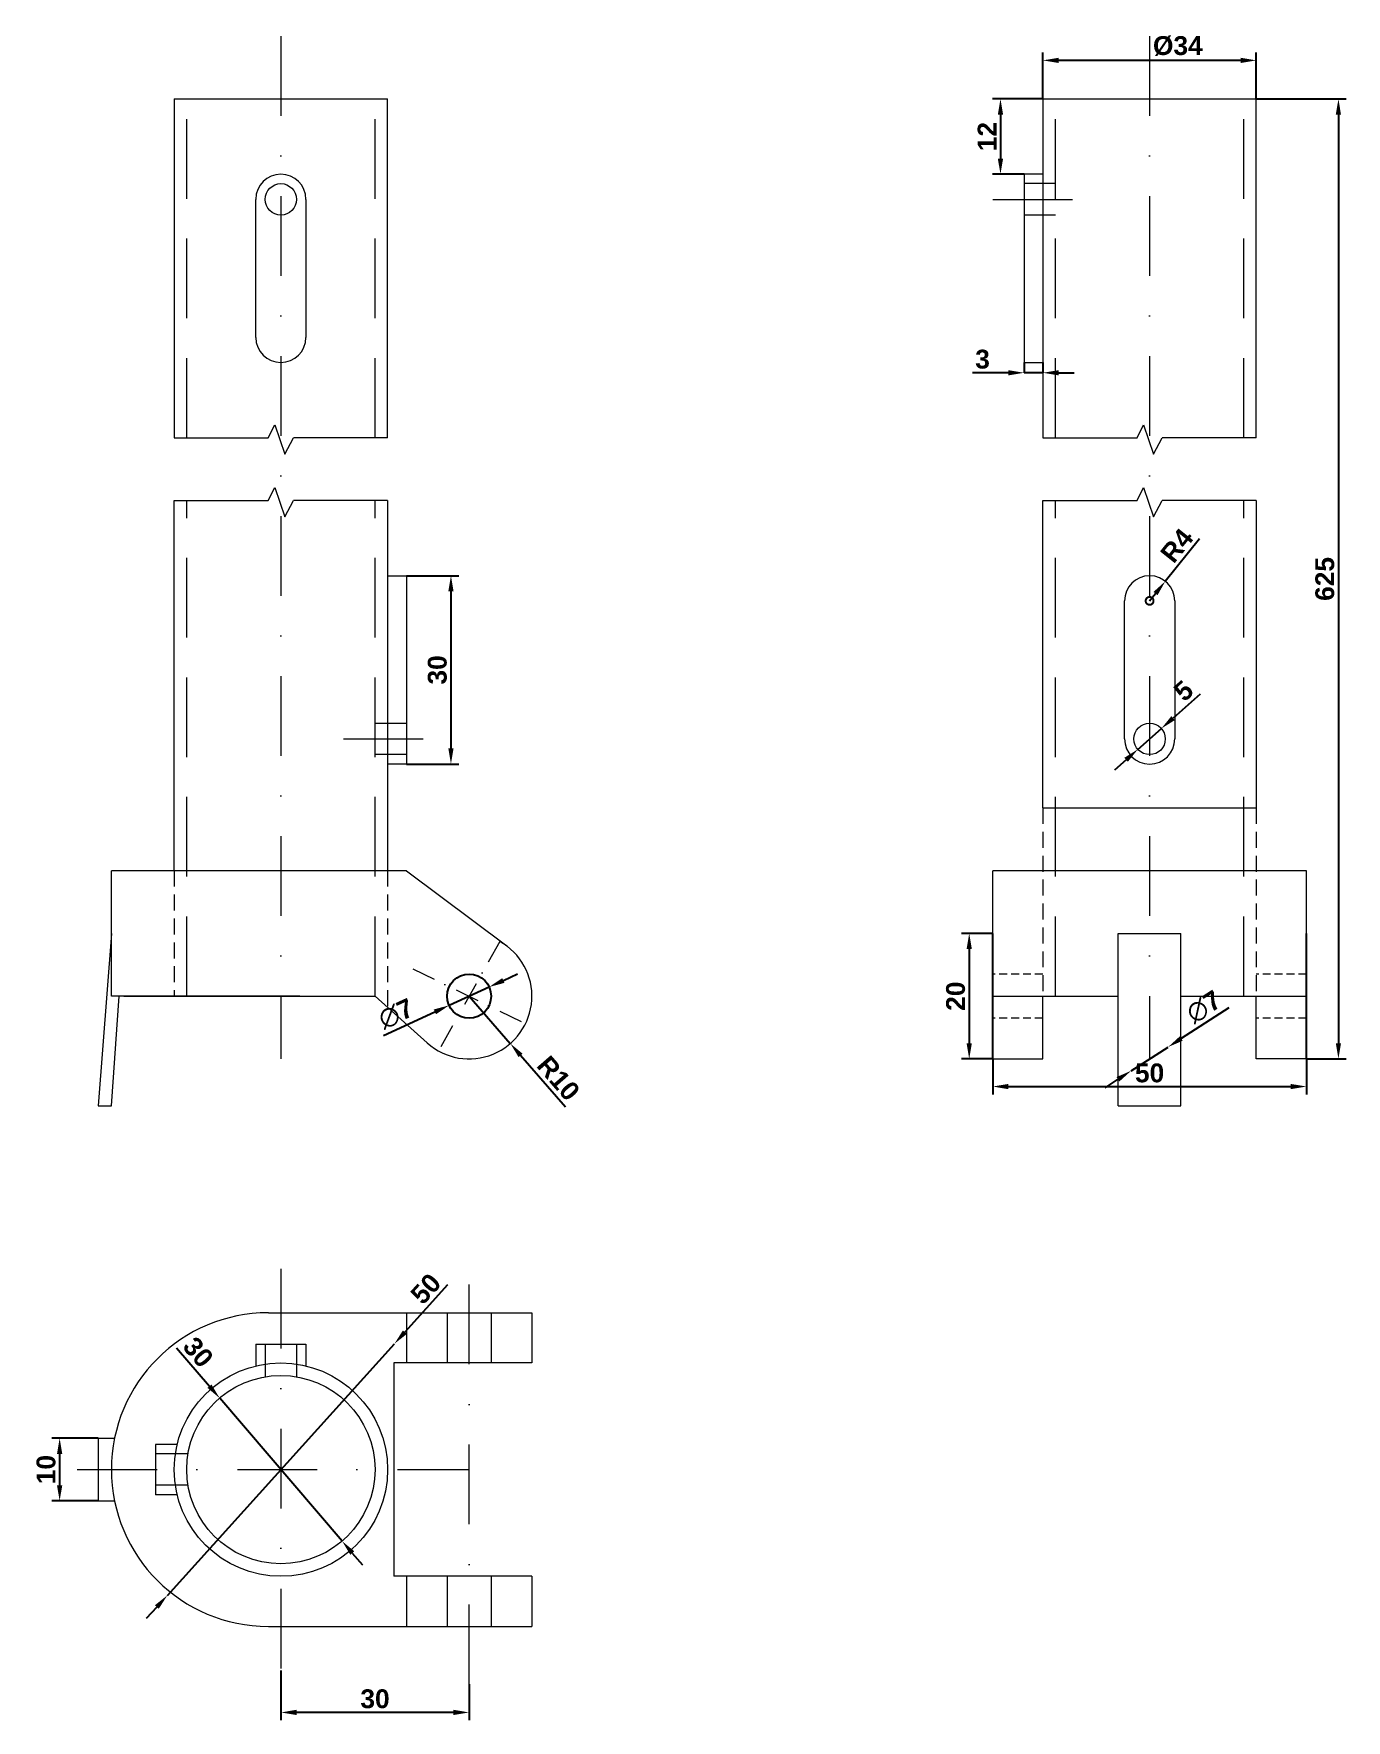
# Model space of a CAD drawing. Header units: millimetres. Extents: x 187 to 396, y -58 to 210.
import ezdxf

# ---------------------------------------------------------------- set-up
doc = ezdxf.new("R2010")
doc.units = ezdxf.units.MM
doc.linetypes.add('TRAZO_Y_PUNTO', pattern=[25.4, 12.7, -6.35, 0, -6.35])
doc.linetypes.add('TRAZOS', pattern=[19.05, 12.7, -6.35])
for name, color, linetype, lineweight in [('01_Contornos', 7, 'Continuous', 20), ('02_Ocultas', 4, 'TRAZOS', 5), ('03_Ejes', 1, 'TRAZO_Y_PUNTO', 15), ('04_Cotas', 3, 'Continuous', 18)]:
    doc.layers.add(name, color=color, linetype=linetype, lineweight=lineweight)
doc.styles.add('EstiloCota', font='arialbd.ttf', dxfattribs={"height": 3})
doc.dimstyles.new('CotasUNE', dxfattribs={"dimtxt": 10, "dimasz": 2.5, "dimexe": 1.25, "dimexo": 0, "dimtad": 1, "dimtxsty": 'EstiloCota', "dimcen": 2.5, "dimclrd": 256, "dimclrt": 256, "dimadec": 0, "dimazin": 0, "dimtfac": 1, "dimtmove": 0, "dimatfit": 3, "dimfxl": 1, "dimarcsym": 0})

# ---------------------------------------------------------------- blocks, each defined once
blk = doc.blocks.new('*D8')
at = {"layer": '04_Cotas', "color": 0, "lineweight": -2, "transparency": 16777216}
for p, q in [((246, 124), (254.35, 124)), ((246, 94), (254.35, 94))]:
    blk.add_line(p, q, dxfattribs=at)
at = {"layer": '04_Cotas', "lineweight": -2, "transparency": 16777216}
blk.add_line((253.1, 121.5), (253.1, 96.5), dxfattribs=at)
at = {"layer": '04_Cotas', "transparency": 16777216}
for points in [[(252.68, 121.5), (253.52, 121.5), (253.1, 124)], [(252.68, 96.5), (253.52, 96.5), (253.1, 94)]]:
    blk.add_solid(points, dxfattribs=at)
at = {"layer": 'Defpoints', "color": 0}
for p in [(246, 124), (246, 94), (253.1, 94)]:
    blk.add_point(p, dxfattribs=at)
at = {"layer": '04_Cotas', "transparency": 16777216, "insert": (250.94, 109), "char_height": 3, "attachment_point": 5, "rotation": 90, "style": 'EstiloCota'}
blk.add_mtext('30', dxfattribs=at)
blk = doc.blocks.new('_DotSmall')
at = {"color": 0, "linetype": 'ByBlock', "const_width": 0.5}
blk.add_lwpolyline([(-0.0625, 0, 1), (0.0625, 0, 1)], format="xyb", close=True, dxfattribs=at)
blk = doc.blocks.new('*D7')
at = {"layer": '04_Cotas', "lineweight": -2, "transparency": 16777216}
for p, q in [((366.92, 123.12), (372.36, 129.92)), ((364.42, 120), (365.36, 121.17))]:
    blk.add_line(p, q, dxfattribs=at)
at = {"layer": '04_Cotas', "transparency": 16777216}
blk.add_solid([(365.04, 121.43), (365.69, 120.91), (366.92, 123.12)], dxfattribs=at)
at = {"layer": 'Defpoints', "color": 0}
for p in [(366.92, 123.12), (366.92, 123.12), (364.42, 120)]:
    blk.add_point(p, dxfattribs=at)
at = {"layer": '04_Cotas', "lineweight": -2, "transparency": 16777216, "xscale": 2.5, "yscale": 2.5, "zscale": 2.5, "rotation": 231.324034740645}
blk.add_blockref('_DotSmall', (364.42, 120), dxfattribs=at)
at = {"layer": '04_Cotas', "transparency": 16777216, "insert": (368.76, 128.83), "char_height": 3, "attachment_point": 5, "rotation": 51.324, "style": 'EstiloCota'}
blk.add_mtext('R4', dxfattribs=at)
blk = doc.blocks.new('*D6')
at = {"layer": '04_Cotas', "lineweight": -2, "transparency": 16777216}
for p, q in [((341.92, 156.36), (336.18, 156.36)), ((347.42, 156.36), (344.42, 156.36)), ((349.92, 156.36), (352.42, 156.36))]:
    blk.add_line(p, q, dxfattribs=at)
at = {"layer": '04_Cotas', "color": 0, "lineweight": -2, "transparency": 16777216}
for p, q in [((344.42, 158), (344.42, 156.36)), ((347.42, 158), (347.42, 156.36))]:
    blk.add_line(p, q, dxfattribs=at)
at = {"layer": '04_Cotas', "transparency": 16777216}
for points in [[(341.92, 156.77), (341.92, 155.94), (344.42, 156.36)], [(349.92, 156.77), (349.92, 155.94), (347.42, 156.36)]]:
    blk.add_solid(points, dxfattribs=at)
at = {"layer": 'Defpoints', "color": 0}
for p in [(344.42, 158), (344.42, 156.36), (347.42, 158)]:
    blk.add_point(p, dxfattribs=at)
at = {"layer": '04_Cotas', "transparency": 16777216, "insert": (337.8, 158.51), "char_height": 3, "attachment_point": 5, "style": 'EstiloCota'}
blk.add_mtext('3', dxfattribs=at)
blk = doc.blocks.new('*D5')
at = {"layer": '04_Cotas', "color": 0, "lineweight": -2, "transparency": 16777216}
for p, q in [((347.42, 200), (339.41, 200)), ((344.42, 188), (339.41, 188))]:
    blk.add_line(p, q, dxfattribs=at)
at = {"layer": '04_Cotas', "lineweight": -2, "transparency": 16777216}
blk.add_line((340.66, 197.5), (340.66, 190.5), dxfattribs=at)
at = {"layer": '04_Cotas', "transparency": 16777216}
for points in [[(340.24, 197.5), (341.08, 197.5), (340.66, 200)], [(340.24, 190.5), (341.08, 190.5), (340.66, 188)]]:
    blk.add_solid(points, dxfattribs=at)
at = {"layer": 'Defpoints', "color": 0}
for p in [(347.42, 200), (340.66, 188), (344.42, 188)]:
    blk.add_point(p, dxfattribs=at)
at = {"layer": '04_Cotas', "transparency": 16777216, "insert": (338.53, 194), "char_height": 3, "attachment_point": 5, "rotation": 90, "style": 'EstiloCota'}
blk.add_mtext('12', dxfattribs=at)
blk = doc.blocks.new('*D4')
at = {"layer": '04_Cotas', "color": 0, "lineweight": -2, "transparency": 16777216}
for p, q in [((347.42, 200), (347.42, 207.4)), ((381.42, 200), (381.42, 207.4))]:
    blk.add_line(p, q, dxfattribs=at)
at = {"layer": '04_Cotas', "lineweight": -2, "transparency": 16777216}
blk.add_line((378.92, 206.15), (349.92, 206.15), dxfattribs=at)
at = {"layer": '04_Cotas', "transparency": 16777216}
for points in [[(349.92, 206.56), (349.92, 205.73), (347.42, 206.15)], [(378.92, 206.56), (378.92, 205.73), (381.42, 206.15)]]:
    blk.add_solid(points, dxfattribs=at)
at = {"layer": 'Defpoints', "color": 0}
for p in [(347.42, 206.15), (347.42, 200), (381.42, 200)]:
    blk.add_point(p, dxfattribs=at)
at = {"layer": '04_Cotas', "transparency": 16777216, "insert": (368.92, 208.43), "char_height": 3, "attachment_point": 5, "style": 'EstiloCota'}
blk.add_mtext('%%C34', dxfattribs=at)
blk = doc.blocks.new('*D3')
at = {"layer": '04_Cotas', "lineweight": -2, "transparency": 16777216}
for p, q in [((372.48, 105.14), (368.17, 101.32)), ((362.55, 96.34), (366.3, 99.66)), ((360.68, 94.68), (358.81, 93.03))]:
    blk.add_line(p, q, dxfattribs=at)
at = {"layer": '04_Cotas', "transparency": 16777216}
for points in [[(367.89, 101.63), (368.44, 101), (366.3, 99.66)], [(360.41, 95), (360.96, 94.37), (362.55, 96.34)]]:
    blk.add_solid(points, dxfattribs=at)
at = {"layer": 'Defpoints', "color": 0}
for p in [(366.3, 99.66), (362.55, 96.34)]:
    blk.add_point(p, dxfattribs=at)
at = {"layer": '04_Cotas', "transparency": 16777216, "insert": (369.83, 105.67), "char_height": 3, "attachment_point": 5, "rotation": 41.5532, "style": 'EstiloCota'}
blk.add_mtext('5', dxfattribs=at)
blk = doc.blocks.new('*D9')
at = {"layer": '04_Cotas', "lineweight": -2, "transparency": 16777216}
for p, q in [((209.39, 0.96), (214.62, -5.16)), ((235.75, -29.85), (216.25, -7.06)), ((237.38, -31.75), (239.01, -33.65))]:
    blk.add_line(p, q, dxfattribs=at)
at = {"layer": '04_Cotas', "transparency": 16777216}
for points in [[(214.94, -4.89), (214.3, -5.43), (216.25, -7.06)], [(237.7, -31.48), (237.06, -32.02), (235.75, -29.85)]]:
    blk.add_solid(points, dxfattribs=at)
at = {"layer": 'Defpoints', "color": 0}
for p in [(216.25, -7.06), (235.75, -29.85)]:
    blk.add_point(p, dxfattribs=at)
at = {"layer": '04_Cotas', "transparency": 16777216, "insert": (212.83, 0.25), "char_height": 3, "attachment_point": 5, "rotation": 310.5636, "style": 'EstiloCota'}
blk.add_mtext('30', dxfattribs=at)
blk = doc.blocks.new('*D10')
at = {"layer": '04_Cotas', "lineweight": -2, "transparency": 16777216}
for p, q in [((252.55, 10.97), (245.76, 3.45)), ((207.91, -38.5), (244.09, 1.59)), ((206.24, -40.36), (204.56, -42.21))]:
    blk.add_line(p, q, dxfattribs=at)
at = {"layer": '04_Cotas', "transparency": 16777216}
for points in [[(245.45, 3.73), (246.07, 3.17), (244.09, 1.59)], [(205.93, -40.08), (206.55, -40.63), (207.91, -38.5)]]:
    blk.add_solid(points, dxfattribs=at)
at = {"layer": 'Defpoints', "color": 0}
for p in [(244.09, 1.59), (207.91, -38.5)]:
    blk.add_point(p, dxfattribs=at)
at = {"layer": '04_Cotas', "transparency": 16777216, "insert": (249.1, 10.37), "char_height": 3, "attachment_point": 5, "rotation": 47.9412, "style": 'EstiloCota'}
blk.add_mtext('50', dxfattribs=at)
blk = doc.blocks.new('*D15')
at = {"layer": '04_Cotas', "lineweight": -2, "transparency": 16777216}
for p, q in [((261.46, 59.5), (263.73, 60.54)), ((259.18, 58.46), (252.82, 55.54)), ((242.34, 50.74), (250.54, 54.5))]:
    blk.add_line(p, q, dxfattribs=at)
at = {"layer": '04_Cotas', "transparency": 16777216}
for points in [[(261.28, 59.88), (261.63, 59.12), (259.18, 58.46)], [(250.37, 54.88), (250.72, 54.12), (252.82, 55.54)]]:
    blk.add_solid(points, dxfattribs=at)
at = {"layer": 'Defpoints', "color": 0}
for p in [(259.18, 58.46), (252.82, 55.54)]:
    blk.add_point(p, dxfattribs=at)
at = {"layer": '04_Cotas', "transparency": 16777216, "insert": (244.36, 54.18), "char_height": 3, "attachment_point": 5, "rotation": 24.603, "style": 'EstiloCota'}
blk.add_mtext('∅7', dxfattribs=at)
blk = doc.blocks.new('*D17')
at = {"layer": '04_Cotas', "color": 0, "lineweight": -2, "transparency": 16777216}
for p, q in [((226, -50.45), (226, -58.41)), ((256, -52.63), (256, -58.41))]:
    blk.add_line(p, q, dxfattribs=at)
at = {"layer": '04_Cotas', "lineweight": -2, "transparency": 16777216}
blk.add_line((253.5, -57.16), (228.5, -57.16), dxfattribs=at)
at = {"layer": '04_Cotas', "transparency": 16777216}
for points in [[(228.5, -56.74), (228.5, -57.57), (226, -57.16)], [(253.5, -56.74), (253.5, -57.57), (256, -57.16)]]:
    blk.add_solid(points, dxfattribs=at)
at = {"layer": 'Defpoints', "color": 0}
for p in [(226, -50.45), (256, -52.63), (226, -57.16)]:
    blk.add_point(p, dxfattribs=at)
at = {"layer": '04_Cotas', "transparency": 16777216, "insert": (241, -55), "char_height": 3, "attachment_point": 5, "style": 'EstiloCota'}
blk.add_mtext('30', dxfattribs=at)
blk = doc.blocks.new('*D18')
at = {"layer": '04_Cotas', "lineweight": -2, "transparency": 16777216}
for p, q in [((377.06, 55.13), (369.47, 50.25)), ((361.48, 45.11), (367.37, 48.89)), ((359.38, 43.75), (357.28, 42.4))]:
    blk.add_line(p, q, dxfattribs=at)
at = {"layer": '04_Cotas', "transparency": 16777216}
for points in [[(369.24, 50.6), (369.7, 49.9), (367.37, 48.89)], [(359.15, 44.1), (359.6, 43.4), (361.48, 45.11)]]:
    blk.add_solid(points, dxfattribs=at)
at = {"layer": 'Defpoints', "color": 0}
for p in [(367.37, 48.89), (361.48, 45.11)]:
    blk.add_point(p, dxfattribs=at)
at = {"layer": '04_Cotas', "transparency": 16777216, "insert": (373.08, 55.28), "char_height": 3, "attachment_point": 5, "rotation": 32.762, "style": 'EstiloCota'}
blk.add_mtext('∅7', dxfattribs=at)
blk = doc.blocks.new('*D19')
at = {"layer": '04_Cotas', "color": 0, "lineweight": -2, "transparency": 16777216}
for p, q in [((339.42, 67), (334.43, 67)), ((339.42, 47), (334.43, 47))]:
    blk.add_line(p, q, dxfattribs=at)
at = {"layer": '04_Cotas', "lineweight": -2, "transparency": 16777216}
blk.add_line((335.68, 64.5), (335.68, 49.5), dxfattribs=at)
at = {"layer": '04_Cotas', "transparency": 16777216}
for points in [[(335.26, 64.5), (336.1, 64.5), (335.68, 67)], [(335.26, 49.5), (336.1, 49.5), (335.68, 47)]]:
    blk.add_solid(points, dxfattribs=at)
at = {"layer": 'Defpoints', "color": 0}
for p in [(339.42, 67), (335.68, 47), (339.42, 47)]:
    blk.add_point(p, dxfattribs=at)
at = {"layer": '04_Cotas', "transparency": 16777216, "insert": (333.52, 57), "char_height": 3, "attachment_point": 5, "rotation": 90, "style": 'EstiloCota'}
blk.add_mtext('20', dxfattribs=at)
blk = doc.blocks.new('*D20')
at = {"layer": '04_Cotas', "color": 0, "lineweight": -2, "transparency": 16777216}
for p, q in [((381.42, 200), (395.76, 200)), ((389.42, 47), (395.76, 47))]:
    blk.add_line(p, q, dxfattribs=at)
at = {"layer": '04_Cotas', "lineweight": -2, "transparency": 16777216}
blk.add_line((394.51, 197.5), (394.51, 49.5), dxfattribs=at)
at = {"layer": '04_Cotas', "transparency": 16777216}
for points in [[(394.09, 197.5), (394.92, 197.5), (394.51, 200)], [(394.09, 49.5), (394.92, 49.5), (394.51, 47)]]:
    blk.add_solid(points, dxfattribs=at)
at = {"layer": 'Defpoints', "color": 0}
for p in [(381.42, 200), (389.42, 47), (394.51, 47)]:
    blk.add_point(p, dxfattribs=at)
at = {"layer": '04_Cotas', "transparency": 16777216, "insert": (392.35, 123.5), "char_height": 3, "attachment_point": 5, "rotation": 90, "style": 'EstiloCota'}
blk.add_mtext('625', dxfattribs=at)
blk = doc.blocks.new('*D21')
at = {"layer": '04_Cotas', "color": 0, "lineweight": -2, "transparency": 16777216}
for p, q in [((196.88, -13.45), (189.5, -13.45)), ((196.88, -23.45), (189.5, -23.45))]:
    blk.add_line(p, q, dxfattribs=at)
at = {"layer": '04_Cotas', "lineweight": -2, "transparency": 16777216}
blk.add_line((190.75, -15.95), (190.75, -20.95), dxfattribs=at)
at = {"layer": '04_Cotas', "transparency": 16777216}
for points in [[(190.33, -15.95), (191.17, -15.95), (190.75, -13.45)], [(190.33, -20.95), (191.17, -20.95), (190.75, -23.45)]]:
    blk.add_solid(points, dxfattribs=at)
at = {"layer": 'Defpoints', "color": 0}
for p in [(196.88, -13.45), (190.75, -23.45), (196.88, -23.45)]:
    blk.add_point(p, dxfattribs=at)
at = {"layer": '04_Cotas', "transparency": 16777216, "insert": (188.59, -18.45), "char_height": 3, "attachment_point": 5, "rotation": 90, "style": 'EstiloCota'}
blk.add_mtext('10', dxfattribs=at)
blk = doc.blocks.new('*D22')
at = {"layer": '04_Cotas', "color": 0, "lineweight": -2, "transparency": 16777216}
for p, q in [((339.42, 47), (339.42, 41.35)), ((389.42, 47), (389.42, 41.35))]:
    blk.add_line(p, q, dxfattribs=at)
at = {"layer": '04_Cotas', "lineweight": -2, "transparency": 16777216}
blk.add_line((341.92, 42.6), (386.92, 42.6), dxfattribs=at)
at = {"layer": '04_Cotas', "transparency": 16777216}
for points in [[(341.92, 43.01), (341.92, 42.18), (339.42, 42.6)], [(386.92, 43.01), (386.92, 42.18), (389.42, 42.6)]]:
    blk.add_solid(points, dxfattribs=at)
at = {"layer": 'Defpoints', "color": 0}
for p in [(339.42, 47), (389.42, 47), (389.42, 42.6)]:
    blk.add_point(p, dxfattribs=at)
at = {"layer": '04_Cotas', "transparency": 16777216, "insert": (364.42, 44.75), "char_height": 3, "attachment_point": 5, "style": 'EstiloCota'}
blk.add_mtext('50', dxfattribs=at)
blk = doc.blocks.new('*D23')
at = {"layer": '04_Cotas', "lineweight": -2, "transparency": 16777216}
for p, q in [((256, 57), (262.56, 49.45)), ((271.36, 39.31), (264.2, 47.56))]:
    blk.add_line(p, q, dxfattribs=at)
at = {"layer": '04_Cotas', "transparency": 16777216}
blk.add_solid([(264.51, 47.84), (263.88, 47.29), (262.56, 49.45)], dxfattribs=at)
at = {"layer": 'Defpoints', "color": 0}
for p in [(256, 57), (262.56, 49.45)]:
    blk.add_point(p, dxfattribs=at)
at = {"layer": '04_Cotas', "transparency": 16777216, "insert": (270.23, 43.91), "char_height": 3, "attachment_point": 5, "rotation": 310.9705, "style": 'EstiloCota'}
blk.add_mtext('R10', dxfattribs=at)

msp = doc.modelspace()

# ---------------------------------------------------------------- linework, layer by layer
for p, q in [((339.425, 47), (339.425, 67)), ((389.425, 47), (389.425, 67))]:
    msp.add_line(p, q)
msp.add_circle((256, 57), 3.5)
at = {"layer": '01_Contornos'}
for p, q in [((209, 200), (243, 200)), ((209, 200), (209, 146)), ((243, 146), (243, 200)), ((347.425, 200), (381.425, 200)), ((347.425, 200), (347.425, 146)), ((381.425, 146), (381.425, 200)), ((347.425, 188), (344.425, 188)), ((344.425, 188), (344.425, 158)), ((222, 162), (222, 184)), ((230, 184), (230, 162)), ((344.425, 158), (347.425, 158)), ((224, 146), (225.027, 148.084)), ((225.027, 148.084), (226.613, 143.41)), ((362.425, 146), (363.451, 148.084)), ((363.451, 148.084), (365.038, 143.41)), ((209, 146), (224, 146)), ((226.613, 143.41), (228, 146)), ((243, 146), (228, 146)), ((347.425, 146), (362.425, 146)), ((365.038, 143.41), (366.425, 146)), ((381.425, 146), (366.425, 146)), ((224, 136), (225.027, 138.084)), ((225.027, 138.084), (226.613, 133.41)), ((362.425, 136), (363.451, 138.084)), ((363.451, 138.084), (365.038, 133.41)), ((209, 77), (209, 136)), ((209, 136), (224, 136)), ((226.613, 133.41), (228, 136)), ((243, 136), (228, 136)), ((243, 136), (243, 77)), ((347.425, 87), (347.425, 136)), ((347.425, 136), (362.425, 136)), ((365.038, 133.41), (366.425, 136)), ((381.425, 136), (366.425, 136)), ((381.425, 136), (381.425, 87)), ((243, 124), (246, 124)), ((246, 124), (246, 94)), ((360.425, 98), (360.425, 120)), ((368.425, 120), (368.425, 98)), ((246, 94), (243, 94)), ((347.425, 87), (381.425, 87)), ((201, 77), (199, 77)), ((199, 57), (199, 77)), ((246, 77), (201, 77)), ((246, 77), (262, 65)), ((381.425, 77), (339.425, 77)), ((339.425, 57), (339.425, 77)), ((389.425, 57), (389.425, 77)), ((199, 67), (196.875, 39.5)), ((359.425, 39.5), (359.425, 67)), ((359.425, 67), (369.425, 67)), ((369.425, 39.5), (369.425, 67)), ((201, 57), (199, 57)), ((201.505, 57), (199, 57)), ((199, 39.5), (200.252, 57)), ((201, 57), (241, 57)), ((229, 57), (201.505, 57)), ((241, 57), (249.333, 49.546)), ((339.425, 57), (359.425, 57)), ((347.425, 47), (347.425, 57)), ((369.425, 57), (389.425, 57)), ((381.425, 47), (381.425, 57)), ((339.425, 47), (347.425, 47)), ((389.425, 47), (381.425, 47)), ((389.425, 47), (391.425, 47)), ((196.875, 39.5), (199, 39.5)), ((359.425, 39.5), (369.425, 39.5)), ((224.005, 6.547), (266, 6.547)), ((246, 6.547), (246, -1.453)), ((266, 6.547), (266, -1.453)), ((222, 1.547), (230, 1.547)), ((222, 1.547), (222, -1.93)), ((230, 1.547), (230, -1.93)), ((266, -1.453), (244.005, -1.453)), ((244.005, -1.453), (244.005, -35.453)), ((196.005, -13.453), (199.51, -13.453)), ((196.875, -13.453), (196.875, -23.453)), ((206, -14.453), (206, -22.453)), ((209.477, -14.453), (206, -14.453)), ((196.005, -23.453), (199.51, -23.453)), ((209.477, -22.453), (206, -22.453)), ((266, -35.453), (244.005, -35.453)), ((246, -35.453), (246, -43.453)), ((266, -35.453), (266, -43.453)), ((224.005, -43.453), (266, -43.453))]:
    msp.add_line(p, q, dxfattribs=at)
at = {"layer": '01_Contornos', "ltscale": 0.2}
msp.add_line((389.425, 77), (381.425, 77), dxfattribs=at)
at = {"layer": '01_Contornos'}
for centre, radius in [((226, 184), 2.5), ((364.425, 98), 2.5), ((226, -18.453), 17), ((226, -18.453), 15)]:
    msp.add_circle(centre, radius, dxfattribs=at)
for centre, radius, start, end in [((226, 184), 4, 0, 180), ((226, 162), 4, 180, 0), ((364.425, 120), 4, 0, 180), ((364.425, 98), 4, 180, 0), ((256, 57), 10, 228.18969, 60.83665), ((224.005, -18.453), 25, 90, 270)]:
    msp.add_arc(centre, radius, start, end, dxfattribs=at)
at = {"layer": '02_Ocultas'}
for p, q in [((211, 146), (211, 200)), ((241, 146), (241, 200)), ((349.425, 146), (349.425, 200)), ((379.425, 146), (379.425, 200)), ((349.425, 186.5), (344.425, 186.5)), ((349.425, 181.5), (344.425, 181.5)), ((211, 57), (211, 136)), ((241, 57), (241, 136)), ((349.425, 57), (349.425, 136)), ((379.425, 57), (379.425, 136)), ((241, 100.5), (246, 100.5)), ((246, 95.5), (241, 95.5)), ((252.5, 6.547), (252.5, -1.453)), ((259.5, 6.547), (259.5, -1.453)), ((223.5, 1.547), (223.5, -3.662)), ((228.5, 1.547), (228.5, -3.662)), ((211.21, -15.953), (206, -15.953)), ((211.21, -20.953), (206, -20.953)), ((252.5, -35.453), (252.5, -43.453)), ((259.5, -35.453), (259.5, -43.453))]:
    msp.add_line(p, q, dxfattribs=at)
at = {"layer": '02_Ocultas', "ltscale": 0.2}
for p, q in [((347.425, 87), (347.425, 57)), ((381.425, 87), (381.425, 57)), ((209, 77), (209, 57)), ((243, 77), (243, 55.211))]:
    msp.add_line(p, q, dxfattribs=at)
at = {"layer": '02_Ocultas', "ltscale": 0.1}
for p, q in [((347.425, 60.5), (339.425, 60.5)), ((389.425, 60.5), (381.425, 60.5)), ((347.425, 53.5), (339.425, 53.5)), ((389.425, 53.5), (381.425, 53.5))]:
    msp.add_line(p, q, dxfattribs=at)
at = {"layer": '03_Ejes'}
for p, q in [((226, 210), (226, 47)), ((364.425, 210), (364.425, 47)), ((339.425, 184), (354.425, 184)), ((236, 98), (251, 98)), ((226, 13.547), (226, -50.453)), ((256, -52.632), (256, 15.727)), ((193.567, -18.453), (256.005, -18.453))]:
    msp.add_line(p, q, dxfattribs=at)
at = {"layer": '03_Ejes', "ltscale": 0.3}
for p, q in [((260.873, 65.732), (251.127, 48.268)), ((247.012, 61.384), (264.988, 52.616))]:
    msp.add_line(p, q, dxfattribs=at)

# ---------------------------------------------------------------- dimensions: what is measured, and where the dimension line sits
at = {"layer": '04_Cotas'}
dim = msp.add_linear_dim(base=(347.425, 206.146), p1=(381.425, 200), p2=(347.425, 200), text='%%C<>', dimstyle='CotasUNE', dxfattribs=at)
dim.commit()
dim.dimension.update_dxf_attribs({"geometry": '*D4', "text_midpoint": (368.925, 206.146), "dimtype": 160})
for base, p1, p2, angle, picture, middle in [((340.661, 188), (347.425, 200), (344.425, 188), 90, '*D5', (338.53, 194)), ((253.1, 94), (246, 124), (246, 94), 90, '*D8', (250.943, 109)), ((335.679, 47), (339.425, 67), (339.425, 47), 90, '*D19', (333.522, 57)), ((190.749, -23.453), (196.875, -13.453), (196.875, -23.453), 270, '*D21', (188.592, -18.453))]:
    dim = msp.add_linear_dim(base=base, p1=p1, p2=p2, angle=angle, dimstyle='CotasUNE', dxfattribs=at)
    dim.commit()
    dim.dimension.update_dxf_attribs({"geometry": picture, "text_midpoint": middle})
dim = msp.add_linear_dim(base=(394.507, 47), p1=(381.425, 200), p2=(389.425, 47), angle=90, text='625', dimstyle='CotasUNE', dxfattribs=at)
dim.commit()
dim.dimension.update_dxf_attribs({"geometry": '*D20', "text_midpoint": (392.351, 123.5)})
dim = msp.add_linear_dim(base=(344.425, 156.357), p1=(347.425, 158), p2=(344.425, 158), dimstyle='CotasUNE', override={"dimexe": 0}, dxfattribs=at)
dim.commit()
dim.dimension.update_dxf_attribs({"geometry": '*D6', "text_midpoint": (337.803, 158.513)})
dim = msp.add_aligned_dim(p1=(364.425, 120), p2=(366.924, 123.123), distance=0, text='R4', dimstyle='CotasUNE', override={"dimexe": 0, "dimblk1": 'DotSmall', "dimsah": 1}, dxfattribs=at)
dim.commit()
dim.dimension.update_dxf_attribs({"geometry": '*D7', "text_midpoint": (368.762, 128.828)})
for p1, p2, text, picture, middle in [((362.554, 96.342), (366.296, 99.658), '5', '*D3', (369.834, 105.668)), ((235.754, -29.848), (216.246, -7.057), '30', '*D9', (212.829, 0.251))]:
    dim = msp.add_diameter_dim_2p(p1=p1, p2=p2, text=text, dimstyle='CotasUNE', dxfattribs=at)
    dim.commit()
    dim.dimension.update_dxf_attribs({"geometry": picture, "text_midpoint": middle})
dim = msp.add_diameter_dim_2p(p1=(259.182, 58.457), p2=(252.818, 55.543), dimstyle='CotasUNE', dxfattribs=at)
dim.commit()
dim.dimension.update_dxf_attribs({"geometry": '*D15', "text_midpoint": (244.356, 54.176)})
dim = msp.add_radius_dim(center=(256, 57), mpoint=(262.557, 49.45), dimstyle='CotasUNE', dxfattribs=at)
dim.commit()
dim.dimension.update_dxf_attribs({"geometry": '*D23', "text_midpoint": (270.225, 43.908)})
dim = msp.add_diameter_dim_2p(p1=(361.482, 45.106), p2=(367.368, 48.894), dimstyle='CotasUNE', dxfattribs=at)
dim.commit()
dim.dimension.update_dxf_attribs({"geometry": '*D18', "text_midpoint": (374.316, 53.365), "dimtype": 163})
for base, p1, p2, picture, middle in [((389.425, 42.596), (339.425, 47), (389.425, 47), '*D22', (364.425, 44.752)), ((226, -57.157), (256, -52.632), (226, -50.453), '*D17', (241, -55))]:
    dim = msp.add_linear_dim(base=base, p1=p1, p2=p2, dimstyle='CotasUNE', dxfattribs=at)
    dim.commit()
    dim.dimension.update_dxf_attribs({"geometry": picture, "text_midpoint": middle})
dim = msp.add_diameter_dim_2p(p1=(207.913, -38.499), p2=(244.087, 1.594), text='50', dimstyle='CotasUNE', dxfattribs=at)
dim.commit()
dim.dimension.update_dxf_attribs({"geometry": '*D10', "text_midpoint": (250.699, 8.922), "dimtype": 163})

doc.saveas('drawing.dxf')
